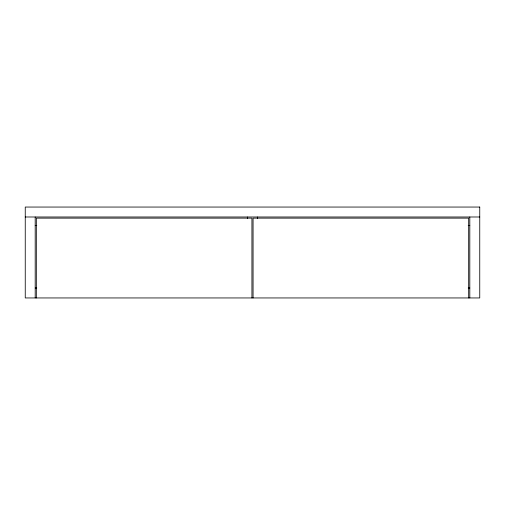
<?xml version="1.0" encoding="UTF-8"?>
<svg xmlns="http://www.w3.org/2000/svg" width="505" height="505" viewBox="0 0 505 505"><rect width="100%" height="100%" fill="white"/><g stroke="black" fill="none" stroke-linecap="round" stroke-linejoin="round"><path stroke-width="0.76" d="M25.25 216.992L479.75 216.992M35.192 225.514L36.764 225.514M468.236 225.514L469.808 225.514M35.192 288.008L36.77 288.008M468.23 288.008L469.808 288.008M469.808 216.992L469.808 297.95M468.672 297.95L468.672 218.128L253.068 218.128L253.068 297.95M257.474 216.992L257.474 218.57M251.932 297.95L251.932 218.128L36.328 218.128L36.328 297.95M247.526 216.992L247.526 218.551M35.192 216.992L35.192 297.95M479.75 207.05L25.25 207.05L25.25 297.95L479.75 297.95L479.75 207.05"/></g></svg>
